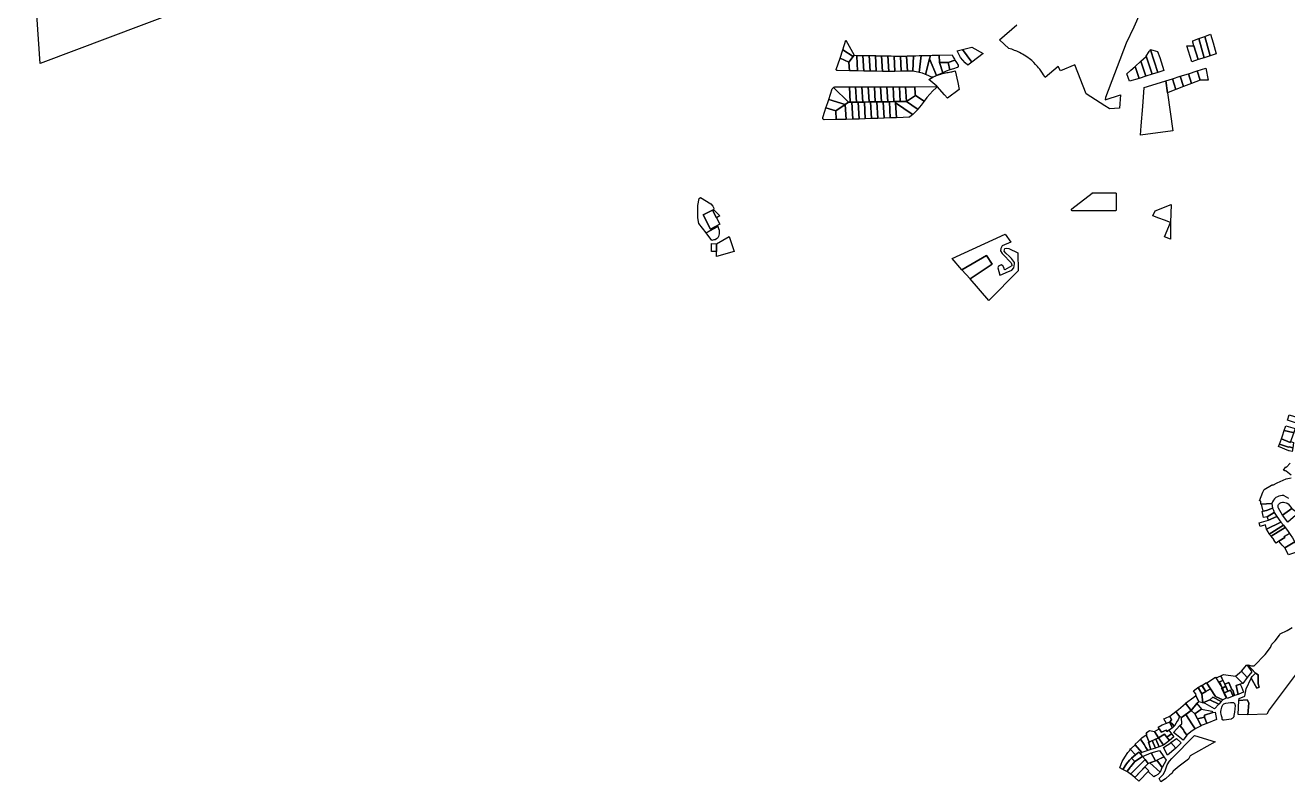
# Model space of a CAD drawing. Header units: millimetres. Extents: x 522658 to 553925, y 7796479 to 7820139.
# Drawn here: x 538262 to 540691, y 7801500 to 7802956 of the extents above; entities that cross this region are included whole.
import ezdxf

# ---------------------------------------------------------------- set-up
doc = ezdxf.new("R2010")
doc.units = ezdxf.units.MM
doc.layers.add('ZONA RESIDENCIAL 2 (ZR_2)', color=2, linetype='Continuous')

msp = doc.modelspace()

# ---------------------------------------------------------------- linework, layer by layer
at = {"layer": 'ZONA RESIDENCIAL 2 (ZR_2)'}
for points in [[(538683.9, 7803031.4), (538290.4, 7802882.5), (538261.7, 7803305.1)], [(540406.7, 7802980.6), (540394.6, 7802953), (540379.8, 7802921.7), (540339.7, 7802817.4), (540339.4, 7802813), (540369, 7802822.3), (540367.2, 7802796.9), (540347.4, 7802795.7), (540346.9, 7802795.9), (540338.5, 7802801.6), (540338.5, 7802801.6), (540302.7, 7802824.6), (540280.7, 7802880.5), (540253.1, 7802868.5), (540248.9, 7802876.9), (540224, 7802855.7), (540222.3, 7802858.7), (540220.8, 7802861.2), (540219, 7802864.2), (540216.2, 7802868.2), (540213.7, 7802871.7), (540211.2, 7802874.7), (540209.3, 7802877), (540207.5, 7802879), (540205.6, 7802881.1), (540202.2, 7802884.4), (540198, 7802888.3), (540195.5, 7802890.4), (540193, 7802892.3), (540190.9, 7802893.9), (540187, 7802896.6), (540183.5, 7802898.9), (540180.6, 7802900.6), (540177.8, 7802902.2), (540174.8, 7802903.8), (540171.8, 7802905.2), (540169.4, 7802906.3), (540167.6, 7802907.1), (540165.2, 7802908.1), (540162.1, 7802909.2), (540159.5, 7802910.1), (540156.8, 7802911), (540153.8, 7802911.9), (540135.8, 7802928.6), (540169.7, 7802957.1)], [(540696.9, 7802090.6), (540687.3, 7802098.1), (540685, 7802099.8), (540684.3, 7802098.8), (540682.4, 7802100.3), (540687, 7802106.8), (540688.2, 7802105.8), (540695.1, 7802113.8)], [(540692.9, 7802045.6), (540683.6, 7802051), (540683.2, 7802051.2), (540680, 7802051.3), (540676.8, 7802051), (540673.7, 7802050.2), (540670.7, 7802049), (540667.7, 7802047.3), (540665.1, 7802044.9), (540662.9, 7802042.3), (540661.1, 7802039.3), (540659.7, 7802036.1), (540638.7, 7802034.5), (540638.9, 7802040.4), (540636.4, 7802040.9), (540642.8, 7802058), (540645.3, 7802062.7), (540659.4, 7802071.4), (540661.5, 7802072.3), (540662.2, 7802071), (540670.2, 7802075.8), (540687.5, 7802083.4), (540697, 7802085.3)], [(540705, 7801705.9), (540672.2, 7801661.9), (540654.8, 7801638.6), (540650.3, 7801630.3), (540613.9, 7801629.1), (540615.5, 7801652.7), (540612.7, 7801658.3), (540596.5, 7801657), (540596.9, 7801660.9), (540608, 7801665.5), (540610.5, 7801679.4), (540620.4, 7801699.9), (540631.1, 7801680.7), (540635.9, 7801682.7), (540633.5, 7801689.2), (540633.4, 7801706), (540628.5, 7801709.7), (540613.9, 7801725.3), (540620.6, 7801723.3), (540626.3, 7801723.5), (540632.5, 7801730), (540640.6, 7801738.7), (540647.2, 7801745.7), (540657.7, 7801759), (540660.2, 7801765.2), (540666.7, 7801771.9), (540674.5, 7801782.8), (540676.1, 7801785), (540689.6, 7801791.8), (540699, 7801797.6)]]:
    msp.add_lwpolyline(points, dxfattribs=at)
for points in [[(540530.1, 7802894), (540518.3, 7802890.2), (540509.9, 7802916.8), (540508.1, 7802924.1), (540508, 7802926.6), (540519.4, 7802930.8), (540530.1, 7802894)], [(540530.1, 7802894), (540519.4, 7802930.8), (540530.8, 7802935), (540541.6, 7802897.8), (540530.1, 7802894)], [(540541.6, 7802897.8), (540530.8, 7802935), (540542, 7802939.1), (540546.9, 7802922.4), (540553, 7802901.5), (540541.6, 7802897.8)], [(539854.6, 7802896.5), (539846.3, 7802885.3), (539829.2, 7802892.8), (539834.5, 7802909), (539854.6, 7802896.5)], [(539856.2, 7802898.6), (539854.6, 7802896.5), (539834.5, 7802909), (539840.5, 7802927.5), (539856.2, 7802898.6)], [(540083, 7802885.4), (540075.1, 7802879.3), (540069.8, 7802883.9), (540065.2, 7802889), (540061.1, 7802894.6), (540057.6, 7802900.6), (540054.8, 7802907), (540064.8, 7802909.5), (540083, 7802885.4)], [(540083, 7802885.4), (540064.8, 7802909.5), (540082.8, 7802914), (540104.3, 7802902), (540083, 7802885.4)], [(540440.9, 7802865.5), (540429.7, 7802862), (540418.1, 7802896.6), (540424.3, 7802906), (540424.3, 7802906), (540424.3, 7802906.1), (540424.8, 7802906.9), (540426.3, 7802909.1), (540440.9, 7802865.5)], [(540440.1, 7802906.2), (540444.2, 7802894.1), (540452.4, 7802869.1), (540440.9, 7802865.5), (540426.3, 7802909.1), (540426.6, 7802909.5), (540440.1, 7802906.2)], [(540509.9, 7802916.8), (540518.3, 7802890.2), (540506.2, 7802886.3), (540496.7, 7802917), (540509.9, 7802916.8)], [(539846.3, 7802885.3), (539847.3, 7802868.8), (539824.3, 7802869.2), (539824, 7802869.2), (539823.7, 7802869.2), (539823.4, 7802869.3), (539823.1, 7802869.4), (539822.8, 7802869.6), (539822.6, 7802869.8), (539822.4, 7802870), (539822.2, 7802870.3), (539822.1, 7802870.6), (539822.1, 7802870.9), (539822.1, 7802871.2), (539822.1, 7802871.5), (539829.2, 7802892.8), (539846.3, 7802885.3)], [(539861.2, 7802898.5), (539861.3, 7802897.2), (539862.9, 7802868.5), (539847.3, 7802868.8), (539846.3, 7802885.3), (539854.6, 7802896.5), (539856.2, 7802898.6), (539861.2, 7802898.5)], [(539867.3, 7802898.4), (539873.2, 7802898.3), (539874.9, 7802868.3), (539862.9, 7802868.5), (539861.3, 7802897.2), (539861.2, 7802898.5), (539862.8, 7802898.5), (539864.2, 7802898.5), (539867.3, 7802898.4)], [(539879.3, 7802898.2), (539885.2, 7802898.1), (539886.9, 7802868.1), (539877.7, 7802868.3), (539874.9, 7802868.3), (539873.2, 7802898.3), (539874.8, 7802898.3), (539879.3, 7802898.2)], [(539891.3, 7802898), (539897.2, 7802897.9), (539898.9, 7802867.9), (539886.9, 7802868.1), (539885.2, 7802898.1), (539886.8, 7802898), (539891.3, 7802898)], [(539903.3, 7802897.8), (539909.2, 7802897.7), (539910.9, 7802867.7), (539898.9, 7802867.9), (539897.2, 7802897.9), (539898.8, 7802897.8), (539903.3, 7802897.8)], [(539915.3, 7802897.5), (539921.2, 7802897.5), (539922.9, 7802867.5), (539910.9, 7802867.7), (539909.2, 7802897.7), (539910.8, 7802897.6), (539915.3, 7802897.5)], [(539927.3, 7802897.3), (539933.2, 7802897.2), (539934.9, 7802867.6), (539922.9, 7802867.5), (539921.2, 7802897.5), (539922.8, 7802897.4), (539927.3, 7802897.3)], [(539939.3, 7802897.1), (539945.3, 7802897), (539946.9, 7802868), (539934.9, 7802867.6), (539933.2, 7802897.2), (539934.8, 7802897.2), (539939.3, 7802897.1)], [(539958.9, 7802868.3), (539946.9, 7802868), (539945.3, 7802897), (539951.3, 7802897.1), (539957.3, 7802897.2), (539958.9, 7802868.3)], [(539969.5, 7802867.8), (539964.2, 7802868.2), (539958.9, 7802868.3), (539957.3, 7802897.2), (539958.8, 7802897.3), (539963.3, 7802897.4), (539969.3, 7802897.6), (539970.8, 7802897.6), (539969.5, 7802867.8)], [(539981.5, 7802865.7), (539975.5, 7802866.9), (539969.5, 7802867.8), (539970.8, 7802897.6), (539972, 7802897.6), (539975.3, 7802897.7), (539981.3, 7802897.9), (539982.8, 7802898), (539985.4, 7802898), (539981.5, 7802865.7)], [(540001.4, 7802891.7), (539993.8, 7802861.8), (539987.7, 7802864), (539981.5, 7802865.7), (539985.4, 7802898), (539986.4, 7802898), (539987.3, 7802898.1), (539993.3, 7802898.2), (539994.8, 7802898.3), (539999.3, 7802898.4), (540003.1, 7802898.5), (540001.4, 7802891.7)], [(540015.1, 7802859.8), (540009.7, 7802857.1), (540008.7, 7802856.7), (540007.7, 7802856.5), (540006.7, 7802856.4), (540005.7, 7802856.5), (540004.7, 7802856.8), (540003.8, 7802857.2), (539998.9, 7802859.7), (539993.8, 7802861.8), (540001.4, 7802891.7), (540015.1, 7802859.8)], [(540015.1, 7802859.8), (540001.4, 7802891.7), (540003.1, 7802898.5), (540006.8, 7802898.6), (540011.3, 7802898.8), (540020, 7802899), (540020.9, 7802884.5), (540026.8, 7802865.1), (540015.1, 7802859.8)], [(540050.4, 7802889.1), (540037.4, 7802885), (540020.9, 7802884.5), (540020, 7802899), (540044.7, 7802899.7), (540046.8, 7802895.2), (540049.2, 7802891), (540050.4, 7802889.1)], [(540040.3, 7802870.3), (540033.5, 7802867.8), (540026.8, 7802865.1), (540020.9, 7802884.5), (540037.4, 7802885), (540040.3, 7802870.3)], [(540040.3, 7802870.3), (540037.4, 7802885), (540050.4, 7802889.1), (540053.2, 7802884.8), (540056.3, 7802879.7), (540056.5, 7802879.2), (540056.6, 7802878.6), (540056.7, 7802878.1), (540056.6, 7802877.5), (540056.5, 7802877), (540056.3, 7802876.5), (540056, 7802876), (540055.7, 7802875.6), (540055.2, 7802875.2), (540054.8, 7802875), (540047.5, 7802872.7), (540040.3, 7802870.3)], [(540404.6, 7802854.2), (540396.8, 7802877.3), (540407.9, 7802887.3), (540417.6, 7802858.3), (540404.6, 7802854.2)], [(540417.6, 7802858.3), (540407.9, 7802887.3), (540417.9, 7802896.2), (540418.1, 7802896.6), (540429.7, 7802862), (540417.6, 7802858.3)], [(540015.6, 7802838.7), (540015.5, 7802838.9), (540000.4, 7802852.1), (540007.9, 7802856.3), (540015, 7802859.6), (540020.6, 7802861.6), (540023.4, 7802862.5), (540026.3, 7802863.4), (540029.8, 7802864.3), (540032.2, 7802864.8), (540034.9, 7802865.4), (540037.2, 7802865.7), (540039.6, 7802866.1), (540042.1, 7802866.5), (540044.2, 7802867), (540046.5, 7802867.5), (540048.7, 7802868), (540051, 7802868.7), (540055.6, 7802846.5), (540058.6, 7802832.5), (540036.2, 7802816.2), (540030.1, 7802822.8), (540016.1, 7802838.3), (540015.6, 7802838.7)], [(540386.4, 7802848.6), (540381.3, 7802863.2), (540389, 7802870.2), (540396.8, 7802877.3), (540404.6, 7802854.2), (540386.4, 7802848.6)], [(540475.2, 7802832.6), (540468.6, 7802853.5), (540483.8, 7802858.2), (540490, 7802838.3), (540475.2, 7802832.6)], [(540490, 7802838.3), (540483.8, 7802858.2), (540499.7, 7802863.2), (540505.6, 7802844.3), (540490, 7802838.3)], [(540505.6, 7802844.3), (540499.7, 7802863.2), (540516.4, 7802868.4), (540522, 7802850.6), (540505.6, 7802844.3)], [(540522, 7802850.6), (540516.4, 7802868.4), (540532.8, 7802873.5), (540537.3, 7802850.6), (540522, 7802850.6)], [(539845.7, 7802808.1), (539839.3, 7802803.8), (539807.5, 7802813.5), (539814.3, 7802834.1), (539814.7, 7802834.9), (539815.3, 7802835.6), (539815.9, 7802836.3), (539816.7, 7802836.8), (539845.7, 7802808.1)], [(539849, 7802808.2), (539845.7, 7802808.1), (539816.7, 7802836.8), (539817.5, 7802837.2), (539818.4, 7802837.5), (539819.4, 7802837.6), (539819.9, 7802837.6), (539845.3, 7802837.6), (539847.3, 7802837.6), (539849, 7802808.2)], [(539861, 7802808.3), (539852.1, 7802808.2), (539849, 7802808.2), (539847.3, 7802837.6), (539859.3, 7802837.6), (539861, 7802808.3)], [(539873, 7802808.5), (539864.1, 7802808.4), (539861, 7802808.3), (539859.3, 7802837.6), (539871.3, 7802837.6), (539873, 7802808.5)], [(539885, 7802808.7), (539876.1, 7802808.6), (539873, 7802808.5), (539871.3, 7802837.6), (539883.3, 7802837.6), (539885, 7802808.7)], [(539897, 7802808.9), (539888.1, 7802808.8), (539885, 7802808.7), (539883.3, 7802837.6), (539895.3, 7802837.6), (539897, 7802808.9)], [(539909, 7802809.1), (539900.1, 7802809), (539897, 7802808.9), (539895.3, 7802837.6), (539907.3, 7802837.6), (539909, 7802809.1)], [(539921, 7802809.3), (539912.1, 7802809.2), (539909, 7802809.1), (539907.3, 7802837.6), (539919.3, 7802837.6), (539921, 7802809.3)], [(539932.9, 7802809.5), (539924.1, 7802809.3), (539921, 7802809.3), (539919.3, 7802837.6), (539931.3, 7802837.6), (539932.9, 7802809.5)], [(539944.9, 7802809.7), (539936.1, 7802809.5), (539932.9, 7802809.5), (539931.3, 7802837.6), (539943.2, 7802837.6), (539943.4, 7802837.6), (539944.9, 7802809.7)], [(539957, 7802809.9), (539944.9, 7802809.7), (539943.4, 7802837.6), (539955.4, 7802837.8), (539957, 7802809.9)], [(539974.3, 7802821.1), (539957, 7802809.9), (539955.4, 7802837.8), (539956.9, 7802837.8), (539973.4, 7802838.1), (539974.1, 7802824.3), (539974.3, 7802821.1)], [(539991.3, 7802810.4), (539974.3, 7802821.1), (539974.1, 7802824.3), (539973.4, 7802838.1), (540013.3, 7802838.7), (540013.6, 7802838.6), (540013.8, 7802838.5), (540014, 7802838.3), (540014.2, 7802838.1), (540014.4, 7802837.9), (540014.5, 7802837.6), (540014.6, 7802837.4), (540014.6, 7802837.1), (540014.6, 7802836.8), (540014.6, 7802836.5), (540014.4, 7802836.2), (540014.3, 7802836), (540008, 7802830.1), (540002.1, 7802823.8), (539996.5, 7802817.2), (539991.3, 7802810.4)], [(540407.3, 7802744.8), (540408.7, 7802762.8), (540411.5, 7802800.2), (540414.3, 7802836.5), (540454.1, 7802849), (540456, 7802849.6), (540459.2, 7802826.5), (540469.3, 7802752.9), (540407.3, 7802744.8)], [(540475.2, 7802832.6), (540463.5, 7802828.1), (540459.2, 7802826.5), (540456, 7802849.6), (540468.6, 7802853.5), (540475.2, 7802832.6)], [(539839.3, 7802803.8), (539837.5, 7802802.6), (539821.1, 7802791.6), (539802.2, 7802797.3), (539805.5, 7802807.5), (539807.5, 7802813.5), (539839.3, 7802803.8)], [(539853.9, 7802775.4), (539840.9, 7802774.9), (539839.3, 7802803.8), (539845.7, 7802808.1), (539849, 7802808.2), (539852.1, 7802808.2), (539853.9, 7802775.4)], [(539865.9, 7802775.8), (539853.9, 7802775.4), (539852.1, 7802808.2), (539861, 7802808.3), (539864.1, 7802808.4), (539865.9, 7802775.8)], [(539877.9, 7802776.2), (539865.9, 7802775.8), (539864.1, 7802808.4), (539873, 7802808.5), (539876.1, 7802808.6), (539877.9, 7802776.2)], [(539889.9, 7802776.7), (539877.9, 7802776.2), (539876.1, 7802808.6), (539885, 7802808.7), (539888.1, 7802808.8), (539889.9, 7802776.7)], [(539901.9, 7802777.1), (539889.9, 7802776.7), (539888.1, 7802808.8), (539897, 7802808.9), (539900.1, 7802809), (539901.9, 7802777.1)], [(539913.9, 7802777.5), (539901.9, 7802777.1), (539900.1, 7802809), (539909, 7802809.1), (539912.1, 7802809.2), (539913.9, 7802777.5)], [(539925.8, 7802778), (539913.9, 7802777.5), (539912.1, 7802809.2), (539921, 7802809.3), (539924.1, 7802809.3), (539925.8, 7802778)], [(539936.2, 7802807.2), (539937.8, 7802778.4), (539925.8, 7802778), (539924.1, 7802809.3), (539932.9, 7802809.5), (539936.1, 7802809.5), (539936.2, 7802807.2)], [(539978.9, 7802794.9), (539978.7, 7802794.6), (539978.6, 7802794.5), (539974.1, 7802789.4), (539969.3, 7802784.7), (539968.3, 7802785.4), (539936.2, 7802807.2), (539936.1, 7802809.5), (539944.9, 7802809.7), (539957, 7802809.9), (539977.8, 7802795.7), (539978.9, 7802794.9), (539978.9, 7802794.9)], [(539969.3, 7802784.7), (539963.6, 7802780), (539963, 7802779.7), (539962.4, 7802779.4), (539961.7, 7802779.2), (539950.4, 7802778.8), (539937.8, 7802778.4), (539936.2, 7802807.2), (539968.3, 7802785.4), (539969.3, 7802784.7)], [(539991.3, 7802810.4), (539985.3, 7802802.5), (539978.9, 7802794.9), (539978.9, 7802794.9), (539977.8, 7802795.7), (539957, 7802809.9), (539974.3, 7802821.1), (539991.3, 7802810.4)], [(539821.1, 7802791.6), (539822, 7802774.7), (539798.8, 7802774.6), (539798.3, 7802774.7), (539797.8, 7802774.8), (539797.3, 7802775.1), (539796.9, 7802775.4), (539796.6, 7802775.8), (539796.3, 7802776.2), (539796.1, 7802776.6), (539796, 7802777.1), (539795.9, 7802777.6), (539795.9, 7802778.1), (539796, 7802778.6), (539796.1, 7802778.8), (539800.2, 7802791.3), (539802.2, 7802797.3), (539821.1, 7802791.6)], [(539840.9, 7802774.9), (539839, 7802774.9), (539822, 7802774.7), (539821.1, 7802791.6), (539837.5, 7802802.6), (539839.3, 7802803.8), (539840.9, 7802774.9)], [(539566, 7802591.3), (539580.1, 7802564.2), (539593, 7802571), (539594.2, 7802568.9), (539571.4, 7802556.8), (539557.5, 7802574.6), (539555.5, 7802585.7), (539555.6, 7802609.8), (539558.2, 7802623.2), (539560.7, 7802625.2), (539580.7, 7802612.9), (539584.4, 7802608), (539585.6, 7802605.6), (539586.5, 7802603), (539586.6, 7802602.2), (539584.9, 7802601.3), (539566, 7802591.3)], [(540276.6, 7802599.1), (540276.2, 7802599.2), (540275.8, 7802599.3), (540275.5, 7802599.5), (540275.2, 7802599.8), (540275, 7802600.1), (540274.8, 7802600.4), (540274.7, 7802600.8), (540274.6, 7802601.2), (540274.6, 7802601.6), (540274.7, 7802601.9), (540274.8, 7802602.3), (540275, 7802602.6), (540275.3, 7802602.9), (540314.2, 7802633.5), (540314.6, 7802633.7), (540315, 7802633.9), (540315.5, 7802634), (540316, 7802634), (540316.1, 7802634), (540359.5, 7802633.9), (540359.6, 7802633.9), (540359.7, 7802633.9), (540359.8, 7802633.8), (540359.9, 7802633.8), (540360, 7802633.7), (540360.1, 7802633.6), (540360.1, 7802633.5), (540360.2, 7802633.4), (540360.2, 7802633.3), (540360.2, 7802633.1), (540360.2, 7802633), (540360.3, 7802601.1), (540360.3, 7802600.4), (540360.2, 7802600.2), (540360.1, 7802600), (540360, 7802599.9), (540359.8, 7802599.7), (540359.7, 7802599.6), (540359.5, 7802599.5), (540359.3, 7802599.4), (540359, 7802599.4), (540358.8, 7802599.4), (540277.1, 7802599.1), (540276.6, 7802599.1)], [(539566, 7802591.3), (539583.7, 7802600.7), (539598.1, 7802573.8), (539580.1, 7802564.2), (539566, 7802591.3)], [(539591.6, 7802586), (539583.7, 7802600.7), (539584.9, 7802601.3), (539588, 7802600), (539597.7, 7802589.9), (539591.6, 7802586)], [(540464.9, 7802576.9), (540453.7, 7802581.2), (540442.5, 7802585.4), (540431.3, 7802589.7), (540435.4, 7802599.4), (540466.1, 7802611.4), (540464.9, 7802576.9)], [(539582.7, 7802542.3), (539571.4, 7802556.8), (539594.2, 7802568.9), (539595, 7802567.2), (539595.6, 7802565.3), (539596.5, 7802562.2), (539596.5, 7802559.9), (539596.6, 7802557.1), (539596.5, 7802554.9), (539596, 7802552.2), (539595.1, 7802550), (539594.2, 7802547.6), (539593.6, 7802546.6), (539591.7, 7802545.1), (539589.1, 7802543.7), (539586.6, 7802543.2), (539582.7, 7802542.3)], [(540453.2, 7802549.3), (540464.9, 7802576.9), (540465, 7802544.8), (540453.2, 7802549.3)], [(539591.4, 7802521), (539591.4, 7802536), (539615.9, 7802549.6), (539625.8, 7802521.3), (539591.4, 7802511.3), (539591.4, 7802521)], [(540172.2, 7802483.7), (540115.5, 7802426.9), (540079.3, 7802468.1), (540121.9, 7802496.6), (540111.2, 7802513.6), (540063.8, 7802485.8), (540044.8, 7802507.4), (540146.8, 7802554.2), (540157.7, 7802539), (540141.2, 7802531.8), (540138.9, 7802526.6), (540138, 7802522), (540141.4, 7802517.3), (540147.8, 7802510.7), (540153.6, 7802504.3), (540158.2, 7802498.9), (540159.7, 7802495.1), (540159.6, 7802493.6), (540146.5, 7802485.6), (540145.2, 7802487.2), (540144.9, 7802489), (540142.6, 7802493.5), (540139.1, 7802495.2), (540133.9, 7802492.5), (540132.9, 7802489.3), (540135, 7802482.8), (540137, 7802475.3), (540140.7, 7802477), (540141.7, 7802477.3), (540148.9, 7802480.7), (540150, 7802481.1), (540151.8, 7802481.8), (540159.7, 7802485.2), (540163.4, 7802489.8), (540164.8, 7802497), (540164.7, 7802500.1), (540159.4, 7802507.8), (540155.1, 7802511.5), (540148.4, 7802517.5), (540145.1, 7802521.7), (540146.2, 7802526.8), (540149.1, 7802527.7), (540153.7, 7802526.6), (540171.5, 7802518.2), (540172.2, 7802483.7)], [(539591.4, 7802536), (539591.4, 7802521), (539581.8, 7802521), (539581.8, 7802536.2), (539591.4, 7802536)], [(540079.3, 7802468.1), (540063.8, 7802485.8), (540111.2, 7802513.6), (540121.9, 7802496.6), (540079.3, 7802468.1)], [(540713.7, 7802200.3), (540711.6, 7802195.2), (540709.1, 7802190), (540690, 7802196.2), (540693.3, 7802206.4), (540713.7, 7802200.3)], [(540683.8, 7802176.2), (540700.4, 7802172.5), (540702.5, 7802172.9), (540697, 7802158.7), (540695.4, 7802153.5), (540678.3, 7802160.4), (540680.4, 7802166.1), (540683.8, 7802176.2)], [(540705.2, 7802180.2), (540702.5, 7802172.9), (540700.4, 7802172.5), (540683.8, 7802176.2), (540686.7, 7802185.3), (540705.2, 7802180.2)], [(540695.9, 7802155.2), (540701.9, 7802153.3), (540701.8, 7802152.5), (540700.2, 7802143), (540693.1, 7802145.3), (540691.9, 7802144.7), (540674.5, 7802150), (540674.6, 7802150.2), (540678.3, 7802160.4), (540695.4, 7802153.5), (540695.9, 7802155.2)], [(540698.8, 7802135.8), (540693.1, 7802137.5), (540693, 7802137.1), (540672.9, 7802145.5), (540674.5, 7802150), (540691.9, 7802144.7), (540693.1, 7802145.3), (540700.2, 7802143), (540698.8, 7802135.8)], [(540643, 7802021.1), (540640.2, 7802034.6), (540659.7, 7802036.1), (540660.4, 7802031.7), (540661.4, 7802027.3), (540649.9, 7802022.6), (540643, 7802021.1)], [(540698.6, 7802026.4), (540680.8, 7802013.8), (540672.5, 7802027.2), (540672.1, 7802028.5), (540672, 7802029.8), (540672.1, 7802031.2), (540672.4, 7802032.5), (540672.9, 7802033.8), (540673.6, 7802034.9), (540674.5, 7802036), (540675.6, 7802036.8), (540676.8, 7802037.4), (540678.1, 7802037.9), (540680.4, 7802038.3), (540682.7, 7802038.4), (540685, 7802038.1), (540687.3, 7802037.5), (540689.4, 7802036.5), (540691.4, 7802035.3), (540698.6, 7802026.4)], [(540637.8, 7801991.6), (540635.6, 7801998.8), (540653.8, 7802004.2), (540669.3, 7802010.8), (540677.3, 7802000.1), (540649.8, 7801986.7), (540647.5, 7801995.2), (540637.8, 7801991.6)], [(540644.2, 7802008.8), (540641.7, 7802020.9), (540643, 7802021.1), (540649.9, 7802022.6), (540661.4, 7802027.3), (540662.9, 7802022.9), (540664.7, 7802018.6), (540651.1, 7802010.6), (540644.2, 7802008.8)], [(540669.3, 7802010.8), (540653.8, 7802004.2), (540651.1, 7802010.6), (540664.7, 7802018.6), (540666.8, 7802014.6), (540669.3, 7802010.8)], [(540710.8, 7802017.1), (540690.8, 7802000.3), (540680.8, 7802013.8), (540698.6, 7802026.4), (540710.8, 7802017.1)], [(540682.3, 7801994.3), (540654.6, 7801977.1), (540652.7, 7801981.3), (540649.8, 7801986.7), (540677.3, 7802000.1), (540682.3, 7801994.3)], [(540654.6, 7801977.1), (540682.3, 7801994.3), (540685.9, 7801989.8), (540658.6, 7801972.9), (540654.6, 7801977.1)], [(540694.1, 7801978.1), (540684, 7801972.2), (540685.2, 7801970.3), (540673.4, 7801963.5), (540668.1, 7801959.6), (540663.6, 7801965.5), (540664.8, 7801966.1), (540658.6, 7801972.9), (540685.9, 7801989.8), (540690.1, 7801984), (540694.1, 7801978.1)], [(540704.2, 7801962.1), (540685.1, 7801950.5), (540680, 7801955.9), (540680, 7801955.8), (540673.4, 7801963.5), (540685.2, 7801970.3), (540684, 7801972.2), (540694.1, 7801978.1), (540695.3, 7801976.1), (540699.9, 7801969.7), (540703.8, 7801962.9), (540704.2, 7801962.1)], [(540711.4, 7801943.8), (540692.2, 7801936.9), (540685.1, 7801950.5), (540704.2, 7801962.1), (540704.5, 7801961.7), (540707.2, 7801955.9), (540709.5, 7801949.9), (540711.4, 7801943.8)], [(540612.8, 7801700.9), (540601.8, 7801713.6), (540611.8, 7801725.6), (540621.5, 7801712.2), (540612.8, 7801700.9)], [(540525.6, 7801685.8), (540534.2, 7801691.6), (540534.9, 7801690.4), (540542.1, 7801679.2), (540533, 7801674.1), (540525.6, 7801685.8)], [(540568.2, 7801659.5), (540565.5, 7801657.9), (540551.7, 7801664.3), (540542.1, 7801679.2), (540534.9, 7801690.4), (540536.1, 7801691.3), (540544.6, 7801697.6), (540551.9, 7801701.5), (540563.5, 7801681.6), (540562.6, 7801681), (540567.4, 7801671.2), (540572.2, 7801661.1), (540568.2, 7801659.5)], [(540566, 7801695.6), (540559.3, 7801692.8), (540559.7, 7801692.1), (540557.9, 7801691.3), (540552.6, 7801700.4), (540562, 7801704.5), (540566, 7801695.6)], [(540559.7, 7801692.1), (540559.3, 7801692.8), (540566, 7801695.6), (540571.2, 7801684.2), (540564.8, 7801680.9), (540559.7, 7801692.1)], [(540590.2, 7801704), (540604.4, 7801689.9), (540598.8, 7801688), (540591.1, 7801685.7), (540595.5, 7801668.7), (540588.4, 7801666.2), (540585, 7801676.5), (540583.7, 7801678.1), (540583, 7801677.8), (540577.5, 7801691.6), (540569.4, 7801688.2), (540562, 7801704.5), (540567.1, 7801706.8), (540566.9, 7801707.1), (540590.2, 7801704)], [(540577.5, 7801691.6), (540583, 7801677.8), (540583.7, 7801678.1), (540585, 7801676.5), (540588.4, 7801666.2), (540585.8, 7801665.2), (540580.7, 7801676.9), (540575.5, 7801674.7), (540569.4, 7801688.2), (540577.5, 7801691.6)], [(540612.8, 7801700.9), (540604.4, 7801689.9), (540590.2, 7801704), (540601.8, 7801713.6), (540612.8, 7801700.9)], [(540627.2, 7801708.2), (540628.5, 7801709.7), (540633.4, 7801706), (540633.4, 7801693.6), (540633.7, 7801690.8), (540633.5, 7801689.2), (540635.9, 7801682.7), (540631.1, 7801680.7), (540620.4, 7801699.9), (540622.3, 7801702.8), (540627.2, 7801708.2)], [(540505.1, 7801637.9), (540494.2, 7801651.7), (540510, 7801663.2), (540513.7, 7801666.2), (540519.6, 7801654.3), (540515.4, 7801651.3), (540505.1, 7801637.9)], [(540525.4, 7801669.8), (540527.3, 7801652.2), (540519.6, 7801654.3), (540514.8, 7801663.9), (540513.7, 7801666.2), (540514.3, 7801668.3), (540509.1, 7801675.6), (540517.3, 7801681.5), (540519.1, 7801680.7), (540525.4, 7801669.8)], [(540517.3, 7801681.5), (540525.1, 7801686.5), (540533, 7801674.1), (540525.4, 7801669.8), (540519.1, 7801680.7), (540517.3, 7801681.5)], [(540527.3, 7801652.2), (540525.4, 7801669.8), (540533, 7801674.1), (540542.1, 7801679.2), (540551.7, 7801664.3), (540565.5, 7801657.9), (540562.8, 7801655), (540546.2, 7801663.5), (540540.5, 7801657.9), (540527.3, 7801652.2)], [(540564.8, 7801680.9), (540571.2, 7801684.2), (540575.5, 7801674.7), (540568.9, 7801671.9), (540564.8, 7801680.9)], [(540585.8, 7801665.2), (540573.9, 7801660.9), (540568.9, 7801671.9), (540580.7, 7801676.9), (540585.8, 7801665.2)], [(540595.5, 7801668.7), (540591.1, 7801685.7), (540598.8, 7801688), (540601.8, 7801683.3), (540605.5, 7801672.7), (540596.4, 7801669), (540595.5, 7801668.7)], [(540505.1, 7801637.9), (540486.5, 7801624.1), (540482.4, 7801625.8), (540475, 7801635.7), (540480.5, 7801639.8), (540493.8, 7801651.4), (540494.2, 7801651.7), (540505.1, 7801637.9)], [(540524.5, 7801640.2), (540518.9, 7801636.3), (540511.7, 7801631), (540505.1, 7801637.9), (540515.4, 7801651.3), (540524.5, 7801640.2)], [(540557.9, 7801649.8), (540549.8, 7801641.1), (540532, 7801650.9), (540527.3, 7801652.2), (540540.5, 7801657.9), (540557.9, 7801649.8)], [(540562.8, 7801655), (540557.9, 7801649.8), (540540.5, 7801657.9), (540546.2, 7801663.5), (540562.8, 7801655)], [(540564.3, 7801621.1), (540564.2, 7801623.4), (540563.8, 7801625.5), (540563, 7801627.6), (540562.2, 7801630.3), (540561.8, 7801633.1), (540561.8, 7801635.9), (540562.2, 7801638.7), (540563, 7801641.4), (540563.7, 7801643.8), (540564.7, 7801646.2), (540566, 7801648.3), (540567.6, 7801650.2), (540571.8, 7801651.6), (540576.2, 7801652.5), (540580.6, 7801653), (540586.3, 7801653), (540587.1, 7801652.5), (540587.8, 7801651.9), (540588.3, 7801651.1), (540588.8, 7801650.3), (540589.1, 7801649.4), (540589.1, 7801649.3), (540589.2, 7801647), (540589, 7801640.6), (540588.3, 7801634.3), (540587, 7801628), (540586.9, 7801626.9), (540586.6, 7801625.7), (540586.1, 7801624.7), (540585.4, 7801623.7), (540584.6, 7801622.9), (540583.7, 7801622.2), (540582.7, 7801621.6), (540581.6, 7801621.2), (540568.1, 7801619.2), (540567.7, 7801619.1), (540567.2, 7801619), (540566.7, 7801619), (540566.2, 7801619.1), (540565.8, 7801619.3), (540565.4, 7801619.6), (540565, 7801619.9), (540564.7, 7801620.3), (540564.5, 7801620.7), (540564.3, 7801621.1)], [(540596.5, 7801657), (540612.7, 7801658.3), (540615.5, 7801652.7), (540613.9, 7801629.1), (540594.9, 7801630.1), (540596.5, 7801657)], [(540464.4, 7801616.4), (540464.8, 7801614.8), (540468.2, 7801612.2), (540471.9, 7801607.3), (540468.9, 7801604.1), (540463.3, 7801615), (540459.9, 7801613.9), (540457.2, 7801612.9), (540452.3, 7801621.5), (540455.7, 7801623.1), (540463.8, 7801626.7), (540466.9, 7801619.7), (540464.4, 7801616.4)], [(540463.8, 7801626.7), (540475, 7801635.7), (540482.4, 7801625.8), (540479.9, 7801619.5), (540478, 7801617), (540472.6, 7801608.1), (540471.9, 7801607.3), (540468.2, 7801612.2), (540464.8, 7801614.8), (540464.4, 7801616.4), (540466.9, 7801619.7), (540463.8, 7801626.7)], [(540507.6, 7801610.2), (540512.2, 7801602.4), (540504.2, 7801596.3), (540497.1, 7801590.8), (540496.6, 7801590.2), (540496.4, 7801590), (540491.6, 7801597.5), (540489.9, 7801600.2), (540486.9, 7801604.3), (540483.1, 7801608.5), (540487.1, 7801612.1), (540486.5, 7801624.1), (540494.6, 7801630.1), (540507.6, 7801610.2)], [(540517.9, 7801605.2), (540512.2, 7801602.4), (540507.6, 7801610.2), (540494.6, 7801630.1), (540505.1, 7801637.9), (540511.7, 7801631), (540523.8, 7801608.2), (540517.9, 7801605.2)], [(540516.7, 7801621.6), (540511.7, 7801631), (540518.9, 7801636.3), (540524.5, 7801640.2), (540544.6, 7801636.4), (540546.8, 7801633.6), (540530.5, 7801628.4), (540530.5, 7801624.7), (540516.7, 7801621.6)], [(540535, 7801612.9), (540526.2, 7801609.4), (540523.8, 7801608.2), (540516.7, 7801621.6), (540530.5, 7801624.7), (540535, 7801612.9)], [(540546.8, 7801633.6), (540551, 7801634.4), (540553.8, 7801620.2), (540535, 7801612.9), (540530.5, 7801624.7), (540530.5, 7801628.4), (540546.8, 7801633.6)], [(540434.2, 7801597.3), (540441.7, 7801585.2), (540423.7, 7801576.7), (540418, 7801590.5), (540419.9, 7801591.5), (540418.3, 7801594.7), (540424.9, 7801599.3), (540434.2, 7801597.3)], [(540443.1, 7801602.5), (540447.4, 7801595.7), (540456.4, 7801600.1), (540458.4, 7801596.9), (540462.1, 7801599.5), (540467, 7801593), (540458.2, 7801586), (540453.7, 7801592.3), (540441.7, 7801585.2), (540434.2, 7801597.3), (540443.1, 7801602.5)], [(540468.9, 7801604.1), (540458.4, 7801596.9), (540456.4, 7801600.1), (540447.4, 7801595.7), (540443.1, 7801602.5), (540441.5, 7801605.6), (540449.2, 7801610.2), (540463.3, 7801615), (540468.9, 7801604.1)], [(540458.2, 7801586), (540467, 7801593), (540471.7, 7801586.7), (540462.8, 7801579.7), (540458.2, 7801586)], [(540496.4, 7801590), (540496.3, 7801589.9), (540489.3, 7801580.8), (540476.5, 7801590.9), (540470.6, 7801595.6), (540483.1, 7801608.5), (540486.9, 7801604.3), (540489.9, 7801600.2), (540491.6, 7801597.5), (540496.4, 7801590)], [(540397.2, 7801571.8), (540409.8, 7801556.5), (540407.1, 7801554.3), (540404.2, 7801557.7), (540398, 7801552.3), (540388.2, 7801562.5), (540387, 7801563.3), (540389.3, 7801564.7), (540397.2, 7801571.8)], [(540421.4, 7801560.6), (540409.8, 7801556.5), (540397.2, 7801571.8), (540396.6, 7801572.4), (540403.3, 7801578.3), (540407.1, 7801582.2), (540414.2, 7801572.3), (540417.8, 7801566.7), (540421.4, 7801560.6)], [(540421.4, 7801560.6), (540417.8, 7801566.7), (540414.2, 7801572.3), (540407.1, 7801582.2), (540407.8, 7801583), (540410, 7801585.2), (540418, 7801590.5), (540423.7, 7801576.7), (540422.5, 7801576.6), (540426.9, 7801562.4), (540421.4, 7801560.6)], [(540436.3, 7801565.2), (540426.9, 7801562.4), (540422.5, 7801576.6), (540423.7, 7801576.7), (540430, 7801579.6), (540436.3, 7801565.2)], [(540443.5, 7801568), (540437.5, 7801565.5), (540436.3, 7801565.2), (540430, 7801579.6), (540436.6, 7801582.7), (540443.5, 7801568)], [(540443.5, 7801568), (540436.6, 7801582.7), (540441.7, 7801585.2), (540451.5, 7801571.2), (540443.5, 7801568)], [(540462.8, 7801579.7), (540451.5, 7801571.2), (540446.5, 7801578.3), (540441.7, 7801585.2), (540453.7, 7801592.3), (540457.4, 7801587.2), (540462.8, 7801579.7)], [(540550.9, 7801577.4), (540503, 7801550.5), (540499.4, 7801544.2), (540481.5, 7801530.7), (540470.3, 7801520.6), (540467.6, 7801516.2), (540463.7, 7801513.7), (540455.7, 7801506.2), (540446.7, 7801500.5), (540443.5, 7801506.5), (540446.1, 7801509.2), (540451.8, 7801514.9), (540455.2, 7801523.7), (540458.7, 7801532.9), (540463.2, 7801540.2), (540467.3, 7801545.5), (540511, 7801589.7), (540550.9, 7801577.4)], [(540475.6, 7801565), (540459.4, 7801551.5), (540451.4, 7801566.3), (540465.4, 7801575.7), (540465.9, 7801576.1), (540475.6, 7801565)], [(540475.6, 7801565), (540465.9, 7801576.1), (540476.4, 7801583.9), (540485.3, 7801575.6), (540475.6, 7801565)], [(540373.4, 7801524.3), (540367.7, 7801527.5), (540370.4, 7801534.4), (540372.2, 7801539.8), (540377.2, 7801547.8), (540382.9, 7801557), (540388.2, 7801562.5), (540398, 7801552.3), (540390.3, 7801546.2), (540386.3, 7801542.3), (540380.2, 7801535.3), (540373.4, 7801524.3)], [(540396.3, 7801539.8), (540388.4, 7801529.9), (540387.2, 7801528.3), (540384.6, 7801524.8), (540380.8, 7801520), (540373.4, 7801524.3), (540380.2, 7801535.3), (540386.3, 7801542.3), (540390, 7801545.9), (540396.3, 7801539.8)], [(540387.9, 7801515.4), (540384.2, 7801518), (540380.8, 7801520), (540384.6, 7801524.8), (540387.2, 7801528.3), (540388.4, 7801529.9), (540396.3, 7801539.8), (540411.4, 7801549.4), (540416.1, 7801543.5), (540397.6, 7801525), (540387.9, 7801515.4)], [(540396.3, 7801539.8), (540390, 7801545.9), (540390.3, 7801546.2), (540398, 7801552.3), (540404.2, 7801557.7), (540411.4, 7801549.4), (540396.3, 7801539.8)], [(540436.3, 7801541), (540422.2, 7801535.7), (540416.1, 7801543.5), (540411.4, 7801549.4), (540427.6, 7801556), (540436.3, 7801541)], [(540436.3, 7801541), (540427.6, 7801556), (540443.8, 7801560.7), (540452, 7801548.5), (540437.9, 7801541.6), (540436.3, 7801541)], [(540448.8, 7801527.7), (540445.8, 7801532.3), (540438.7, 7801542), (540452, 7801548.5), (540456.5, 7801541.8), (540448.8, 7801527.7)], [(540396.1, 7801508.6), (540388.7, 7801514.8), (540387.9, 7801515.4), (540397.6, 7801525), (540416.1, 7801543.5), (540422.2, 7801535.7), (540396.1, 7801508.6)], [(540404.2, 7801501.8), (540396.1, 7801508.6), (540415.9, 7801529.1), (540423.6, 7801521.8), (540404.2, 7801501.8)], [(540445.2, 7801518.8), (540440.5, 7801514.4), (540436.3, 7801511.6), (540433, 7801509.8), (540422.1, 7801520.2), (540423.6, 7801521.8), (540415.9, 7801529.1), (540422.2, 7801535.7), (540425.2, 7801536.8), (540445.2, 7801518.8)], [(540445.2, 7801518.8), (540425.2, 7801536.8), (540437.9, 7801541.6), (540438.7, 7801542), (540445.8, 7801532.3), (540448.8, 7801527.7), (540448.5, 7801527), (540445.2, 7801518.8)]]:
    msp.add_lwpolyline(points, close=True, dxfattribs=at)

doc.saveas('drawing.dxf')
